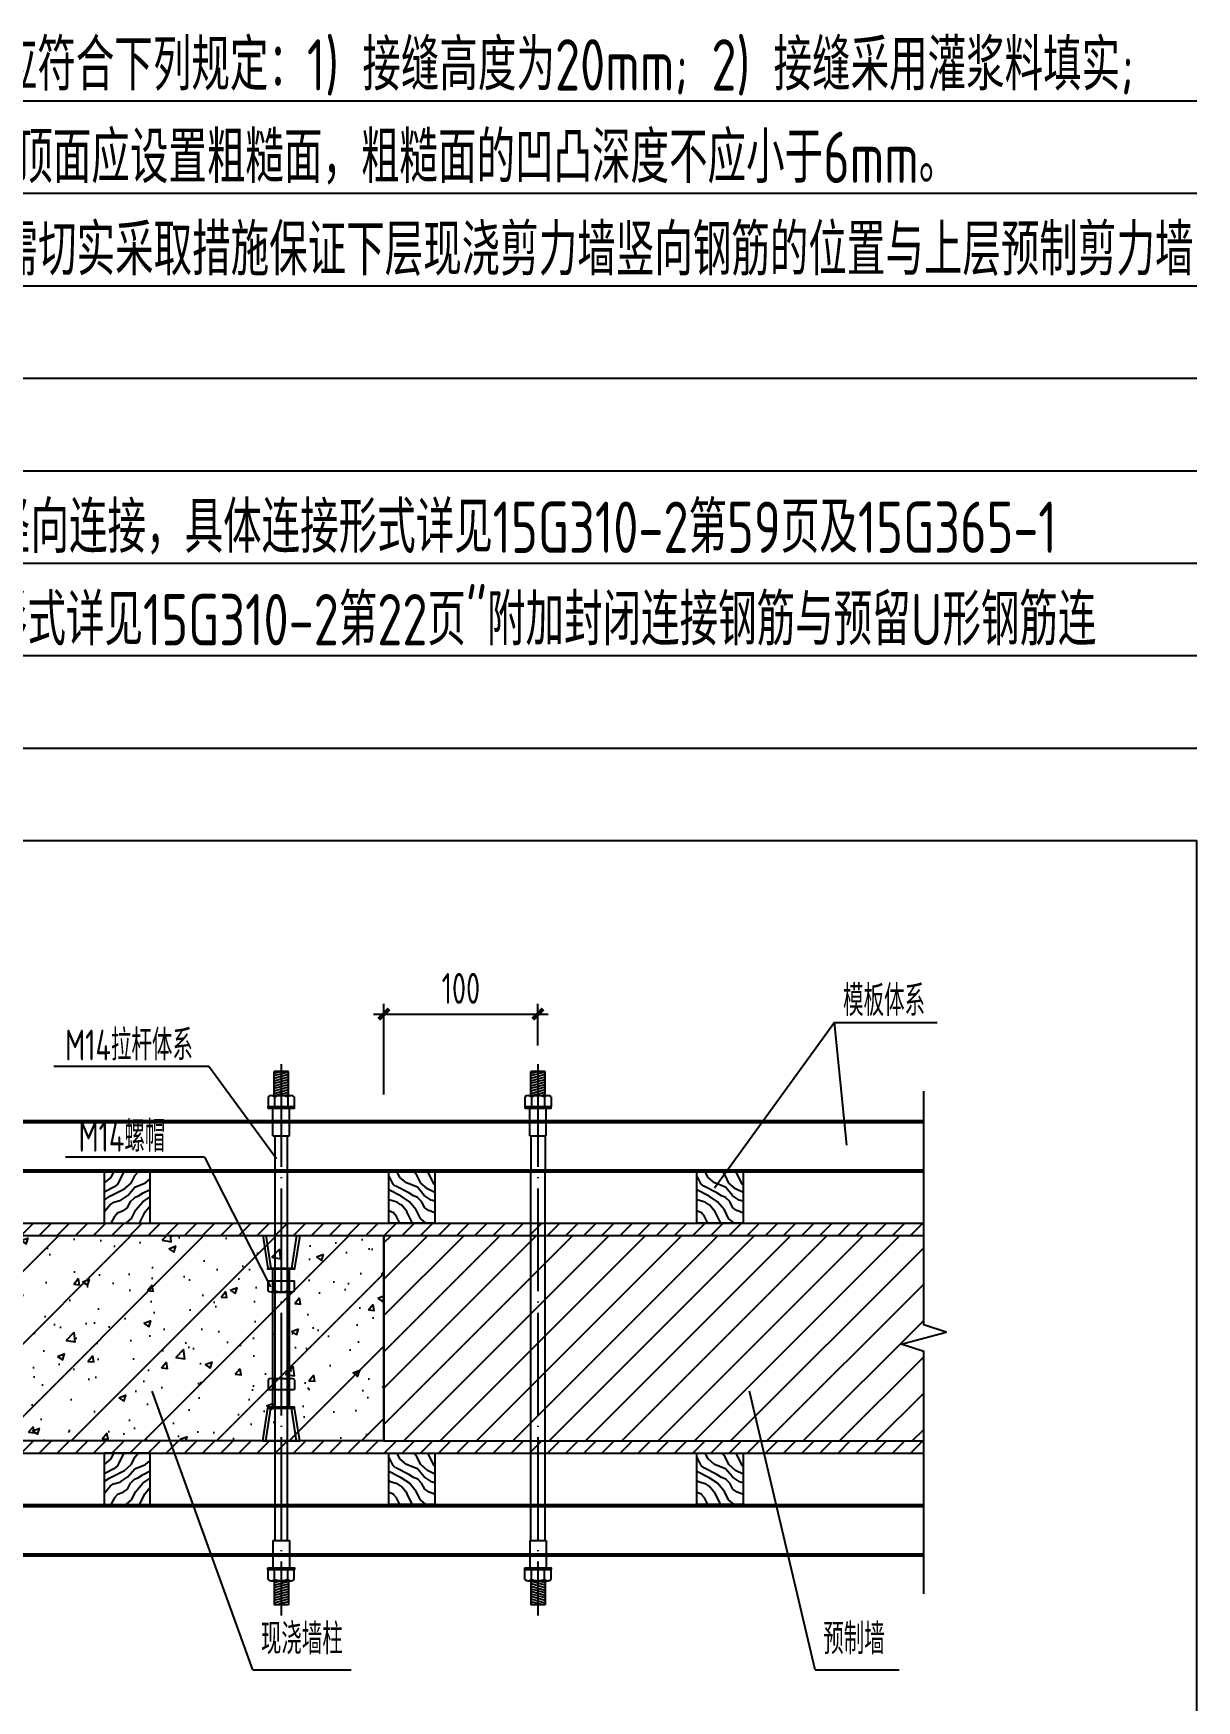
# Model space of a CAD drawing. Extents: x -85320 to 1679916, y -1321939 to 627.
# Drawn here: x 1059954 to 1071281, y -719776 to -703548 of the extents above; entities that cross this region are included whole.
import ezdxf
from ezdxf.enums import TextEntityAlignment as Align

# ---------------------------------------------------------------- set-up
doc = ezdxf.new("R2010")
doc.units = 0
doc.header["$LTSCALE"] = 1000
doc.linetypes.add('DOTE', pattern=[2.42, 2, -0.2, 0.02, -0.2])
for name, color, linetype in [('0S-DETL-HATCH', 252, 'Continuous'), ('0s-symb', 1, 'Continuous'), ('TQ-套筒', 4, 'Continuous'), ('TQ-详图、通用文字', 7, 'Continuous'), ('TQ-轴线', 1, 'DOTE'), ('TQ-钢板', 3, 'Continuous'), ('TQ-预制剪力墙', 2, 'Continuous'), ('TQ-预埋件', 81, 'Continuous'), ('ZMG-隔墙带梁', 171, 'Continuous'), ('中文', 7, 'Continuous'), ('图纸说明', 7, 'Continuous'), ('总说明下划线', 8, 'Continuous')]:
    doc.layers.add(name, color=color, linetype=linetype)
doc.layers.add('DIM', color=3, linetype='Continuous', lineweight=0)
doc.styles.add('sm', font='tssdeng.shx', dxfattribs={"width": 0.7, "height": 550, "bigfont": 'tssdchn.shx'})
doc.styles.add('TSSD_Dimension', font='tssdeng.shx', dxfattribs={"width": 0.7, "bigfont": 'hztxt.shx'})
doc.styles.add('TSSD_Rein', font='Tssdeng.shx', dxfattribs={"width": 0.7, "bigfont": 'hztxt.shx'})
doc.dimstyles.new('TSSD_25_100', dxfattribs={"dimtxt": 300, "dimasz": 100, "dimexe": 250, "dimexo": 250, "dimgap": 100, "dimtad": 1, "dimdec": 0, "dimlfac": 0.25, "dimzin": 0, "dimdsep": 46, "dimtxsty": 'TSSD_Dimension', "dimblk": 'ARCHTICK', "dimcen": 0, "dimclrt": 7, "dimadec": 0, "dimazin": 0, "dimtfac": 1, "dimtdec": 0, "dimtix": 1, "dimtmove": 2, "dimatfit": 3, "dimldrblk": 'ARCHTICK', "dimfxl": 1, "dimtvp": 0.7, "dimtolj": 1, "dimtzin": 0, "dimarcsym": 0})

# ---------------------------------------------------------------- blocks, each defined once
blk = doc.blocks.new('_ArchTick')
at = {"color": 0, "linetype": 'ByBlock', "const_width": 0.4}
blk.add_lwpolyline([(-0.5, -0.5), (0.5, 0.5)], dxfattribs=at)
blk = doc.blocks.new('*D2831')
at = {"layer": 'Defpoints', "color": 0, "transparency": 16777216}
for p in [(11131, 12316), (11131, 11759), (9631, 11282, 0)]:
    blk.add_point(p, dxfattribs=at)
at = {"layer": 'DIM', "color": 0, "lineweight": -2, "transparency": 16777216}
for p, q in [((9631, 11532), (9631, 12416)), ((11131, 12009), (11131, 12416)), ((9531, 12316), (11231, 12316))]:
    blk.add_line(p, q, dxfattribs=at)
at = {"layer": 'DIM', "color": 0, "lineweight": -2, "transparency": 16777216, "xscale": 100, "yscale": 100, "zscale": 100, "rotation": 180}
blk.add_blockref('_ArchTick', (9631, 12316), dxfattribs=at)
at = {"layer": 'DIM', "color": 0, "lineweight": -2, "transparency": 16777216, "xscale": 100, "yscale": 100, "zscale": 100}
blk.add_blockref('_ArchTick', (11131, 12316), dxfattribs=at)
at = {"layer": 'DIM', "color": 7, "transparency": 16777216, "insert": (10381, 12566), "char_height": 300, "attachment_point": 5, "style": 'TSSD_Dimension'}
blk.add_mtext('\\A1;100', dxfattribs=at)
blk = doc.blocks.new('2012073109122024')
at = {"layer": 'TQ-套筒'}
for p, q in [((9.7, 12.8), (0, 12.8)), ((0, 12.8), (0, -12.8)), ((9.7, 6.4), (0, 6.4)), ((11, 9.6), (11, -9.6)), ((9.7, -6.4), (0, -6.4)), ((9.7, -12.8), (0, -12.8))]:
    blk.add_line(p, q, dxfattribs=at)
for centre, radius, start, end in [((6.4, 9.6), 4.62, 316.2169, 43.7831), ((-5.5, 0), 16.5, 337.2795, 22.7205), ((6.4, -9.6), 4.62, 316.2169, 43.7831)]:
    blk.add_arc(centre, radius, start, end, dxfattribs=at)
blk = doc.blocks.new('A$C72E71460')
at = {"layer": '0S-DETL-HATCH'}
h = blk.add_hatch(dxfattribs=at)
h.set_pattern_fill('ARMORED', color=256, scale=100, style=0)
h.set_pattern_definition([(50, (-3180707.74, 1885101.64), (717.26018, -62.752135), [75, -825]), (355, (-3180707.74, 1885101.64), (-138.75133, 752.19213), [60, -660]), (100.4514, (-3180648, 1885096.4), (578.50938, 689.43954), [63.74019, -701.14211]), (46.1842, (-3180707.7, 1885301.6), (1067.24105, -165.51901), [112.5, -1237.5]), (96.6356, (-3180618.8, 1885287.8), (934.6627, 974.11787), [95.6103, -1051.713]), (351.1842, (-3180707.7, 1885301.6), (934.66195, 974.1186), [90, -990]), (21, (-3180607.74, 1885251.64), (596.90705, -402.61889), [75, -825]), (326, (-3180607.74, 1885251.64), (243.31533, 725.15005), [60, -660]), (71.4514, (-3180558, 1885218.1), (840.22263, 322.5305), [63.74019, -701.14211]), (37.5, (-3180707.74, 1885101.64), (12.159855, 332.893854), [0, -652, 0, -670, 0, -662.5]), (7.5, (-3180707.74, 1885101.64), (263.069537, 394.411712), [0, -382, 0, -637, 0, -252.5]), (327.5, (-3180930.74, 1885101.64), (533.822436, -22.554872), [0, -250, 0, -780, 0, -1035]), (317.5, (-3181030.74, 1885101.64), (583.18617, 100.10498), [0, -325, 0, -518, 0, -735]), (45, (-3180707.74, 1885101.64), (-353.55339, 353.55339), [])])
h.paths.add_polyline_path([(4631.2, 10161.8), (9631.2, 10161.8), (9631.2, 8161.8), (4631.2, 8161.8)])
h = blk.add_hatch(dxfattribs=at)
h.set_pattern_fill('ANSI31', color=256, scale=2000, style=0)
h.set_pattern_definition([(45, (-848295.43, -504956), (-176.776695, 176.776695), [])])
h.paths.add_polyline_path([(14887.1, 9291.8), (14887.1, 10161.8), (9631.2, 10161.8), (9631.2, 8161.8), (14887.1, 8161.8), (14887.1, 9031.8), (14667.1, 9101.8), (15107.1, 9221.8)])
at = {"layer": '0s-symb'}
h = blk.add_hatch(dxfattribs=at)
h.set_pattern_fill('ANSI31', color=256, scale=1000, style=0)
h.set_pattern_definition([(45, (-3208594.37, 1877380.99), (-88.3883476, 88.3883476), [])])
h.paths.add_polyline_path([(14887.1, 10161.8), (14887.1, 10281.8), (220, 10281.8), (220, 10161.8)])
h = blk.add_hatch(dxfattribs=at)
h.set_pattern_fill('ANSI31', color=256, scale=1000, style=0)
h.set_pattern_definition([(45, (-3208594.37, 1875260.99), (-88.3883476, 88.3883476), [])])
h.paths.add_polyline_path([(14887.1, 8041.8), (14887.1, 8161.8), (220, 8161.8), (220, 8041.8)])
at = {"layer": 'TQ-钢板'}
h = blk.add_hatch(dxfattribs=at)
h.set_pattern_fill('木纹面1', color=256, scale=100, pattern_type=2)
h.set_pattern_definition([(63.43495, (-37889.2, -6282.37), (400, -2e-08), [92.4274, -354.7862]), (40.6013, (-38152.35, -5936.5), (400, 4e-07), [83.161, -1760.748]), (40.6013, (-37952.35, -5536.5), (400, 4e-07), [83.161, -1760.748]), (40.6013, (-37752.35, -5136.5), (400, -3e-07), [83.161, -1760.748]), (63.43495, (-38092.16, -6338.27), (400, -2e-08), [84.74, -362.4734]), (50.1944, (-38054.26, -6262.48), (400, 2e-08), [44.81, -1517.24]), (50.1944, (-37854.26, -5862.48), (400, 2e-08), [44.81, -1517.24]), (50.1944, (-37654.26, -5462.48), (400, 2e-08), [44.81, -1517.24]), (21.8014, (-38025.57, -6228.05), (400, -5e-07), [57.3742, -1019.6587]), (33.69007, (-37972.3, -6206.74), (400, -2e-07), [50.4363, -670.674]), (63.43495, (-37930.34, -6178.77), (400, -2e-07), [67.1058, -380.1078]), (45, (-37900.32, -6118.75), (400, -2e-14), [54.3564, -1077.0145]), (45, (-37700.32, -5718.75), (400, -2e-14), [54.3564, -1077.0145]), (21.8014, (-37861.89, -6080.31), (400, -5e-07), [43.8474, -1033.1856]), (63.43495, (-38221.78, -6347.5), (400, -2e-07), [143.792, -303.4216]), (50.1944, (-38157.47, -6218.9), (400, 2e-08), [91.471, -1470.579]), (50.1944, (-37957.47, -5818.9), (400, 2e-08), [91.471, -1470.579]), (50.1944, (-37757.47, -5418.9), (400, 2e-08), [91.471, -1470.579]), (33.69007, (-38098.91, -6148.63), (400, -2e-07), [44.8112, -676.299]), (15.9454, (-38061.63, -6123.77), (400, -3e-05), [71.2497, -1384.7723]), (33.69007, (-37993.12, -6104.2), (400, -2e-07), [81.8593, -639.251]), (50.1944, (-37925, -6058.8), (400, 2e-08), [103.947, -1458.103]), (50.1944, (-37725, -5658.8), (400, 2e-08), [103.947, -1458.103]), (50.1944, (-37525, -5258.8), (400, -5e-08), [103.947, -1458.103]), (21.8014, (-37858.46, -5978.94), (400, -5e-07), [114.29, -962.743]), (50.1944, (-38247.87, -6199.7), (400, 2e-08), [104.281, -1457.769]), (50.1944, (-38047.87, -5799.7), (400, 2e-08), [104.281, -1457.769]), (50.1944, (-37847.87, -5399.7), (400, 2e-08), [104.281, -1457.769]), (33.69007, (-38181.11, -6119.6), (400, -2e-07), [96.7615, -624.3488]), (26.56505, (-38100.6, -6065.92), (400, 2e-08), [159.719, -1629.135]), (26.56505, (-37900.6, -5665.92), (400, 2e-08), [159.719, -1629.135]), (40.6013, (-37957.74, -5994.5), (400, 4e-07), [86.386, -1757.523]), (40.6013, (-37757.74, -5594.5), (400, 4e-07), [86.386, -1757.523]), (40.6013, (-37557.74, -5194.5), (400, 4e-07), [86.386, -1757.523]), (33.69007, (-38221.18, -6064.02), (400, -2e-07), [54.7158, -666.3944]), (26.56505, (-38175.65, -6033.67), (400, 2e-07), [143.1615, -1645.693]), (26.56505, (-37975.65, -5633.67), (400, -2e-06), [143.1615, -1645.693]), (40.6013, (-38047.6, -5969.65), (400, 4e-07), [34.016, -1809.892]), (40.6013, (-37847.6, -5569.65), (400, 4e-07), [34.016, -1809.892]), (40.6013, (-37647.6, -5169.65), (400, 4e-07), [34.016, -1809.892])])
h.paths.add_polyline_path([(6906.2, 10281.8), (7356.2, 10281.8), (7356.2, 10781.8), (6906.2, 10781.8)])
h = blk.add_hatch(dxfattribs=at)
h.set_pattern_fill('木纹面1', color=256, scale=100, pattern_type=2)
h.set_pattern_definition([(116.56505, (54923.9, -6282.37), (-400, -2e-08), [92.4274, -354.7862]), (139.3987, (55187.04, -5936.5), (-400, 4e-07), [83.161, -1760.748]), (139.3987, (54987.04, -5536.5), (-400, 4e-07), [83.161, -1760.748]), (139.3987, (54787.04, -5136.5), (-400, -3e-07), [83.161, -1760.748]), (116.56505, (55126.84, -6338.27), (-400, -2e-08), [84.74, -362.4734]), (129.8056, (55088.95, -6262.48), (-400, 2e-08), [44.81, -1517.24]), (129.8056, (54888.95, -5862.48), (-400, 2e-08), [44.81, -1517.24]), (129.8056, (54688.95, -5462.48), (-400, 2e-08), [44.81, -1517.24]), (158.1986, (55060.26, -6228.05), (-400, -5e-07), [57.3742, -1019.6587]), (146.30993, (55007, -6206.74), (-400, -2e-07), [50.4363, -670.674]), (116.56505, (54965.02, -6178.77), (-400, -2e-07), [67.1058, -380.1078]), (135, (54935, -6118.75), (-400, -2e-14), [54.3564, -1077.0145]), (135, (54735, -5718.75), (-400, -2e-14), [54.3564, -1077.0145]), (158.1986, (54896.58, -6080.31), (-400, -5e-07), [43.8474, -1033.1856]), (116.56505, (55256.46, -6347.5), (-400, -2e-07), [143.792, -303.4216]), (129.8056, (55192.16, -6218.9), (-400, 2e-08), [91.471, -1470.579]), (129.8056, (54992.16, -5818.9), (-400, 2e-08), [91.471, -1470.579]), (129.8056, (54792.16, -5418.9), (-400, 2e-08), [91.471, -1470.579]), (146.30993, (55133.6, -6148.63), (-400, -2e-07), [44.8112, -676.299]), (164.0546, (55096.32, -6123.77), (-400, -3e-05), [71.2497, -1384.7723]), (146.30993, (55027.8, -6104.2), (-400, -2e-07), [81.8593, -639.251]), (129.8056, (54959.7, -6058.8), (-400, 2e-08), [103.947, -1458.103]), (129.8056, (54759.7, -5658.8), (-400, 2e-08), [103.947, -1458.103]), (129.8056, (54559.7, -5258.8), (-400, -5e-08), [103.947, -1458.103]), (158.1986, (54893.15, -5978.94), (-400, -5e-07), [114.29, -962.743]), (129.8056, (55282.56, -6199.7), (-400, 2e-08), [104.281, -1457.769]), (129.8056, (55082.56, -5799.7), (-400, 2e-08), [104.281, -1457.769]), (129.8056, (54882.56, -5399.7), (-400, 2e-08), [104.281, -1457.769]), (146.30993, (55215.8, -6119.6), (-400, -2e-07), [96.7615, -624.3488]), (153.43495, (55135.29, -6065.92), (-400, 2e-08), [159.719, -1629.135]), (153.43495, (54935.29, -5665.92), (-400, 2e-08), [159.719, -1629.135]), (139.3987, (54992.43, -5994.5), (-400, 4e-07), [86.386, -1757.523]), (139.3987, (54792.43, -5594.5), (-400, 4e-07), [86.386, -1757.523]), (139.3987, (54592.43, -5194.5), (-400, 4e-07), [86.386, -1757.523]), (146.30993, (55255.87, -6064.02), (-400, -2e-07), [54.7158, -666.3944]), (153.43495, (55210.34, -6033.67), (-400, 2e-07), [143.1615, -1645.693]), (153.43495, (55010.34, -5633.67), (-400, -2e-06), [143.1615, -1645.693]), (139.3987, (55082.3, -5969.65), (-400, 4e-07), [34.016, -1809.892]), (139.3987, (54882.3, -5569.65), (-400, 4e-07), [34.016, -1809.892]), (139.3987, (54682.3, -5169.65), (-400, 4e-07), [34.016, -1809.892])])
h.paths.add_polyline_path([(10128.4, 10281.8), (9678.4, 10281.8), (9678.4, 10781.8), (10128.4, 10781.8)])
h = blk.add_hatch(dxfattribs=at)
h.set_pattern_fill('木纹面1', color=256, scale=100, pattern_type=2)
h.set_pattern_definition([(116.56505, (57923.9, -6282.37), (-400, -2e-08), [92.4274, -354.7862]), (139.3987, (58187.04, -5936.5), (-400, 4e-07), [83.161, -1760.748]), (139.3987, (57987.04, -5536.5), (-400, 4e-07), [83.161, -1760.748]), (139.3987, (57787.04, -5136.5), (-400, -3e-07), [83.161, -1760.748]), (116.56505, (58126.84, -6338.27), (-400, -2e-08), [84.74, -362.4734]), (129.8056, (58088.95, -6262.48), (-400, 2e-08), [44.81, -1517.24]), (129.8056, (57888.95, -5862.48), (-400, 2e-08), [44.81, -1517.24]), (129.8056, (57688.95, -5462.48), (-400, 2e-08), [44.81, -1517.24]), (158.1986, (58060.26, -6228.05), (-400, -5e-07), [57.3742, -1019.6587]), (146.30993, (58007, -6206.74), (-400, -2e-07), [50.4363, -670.674]), (116.56505, (57965.02, -6178.77), (-400, -2e-07), [67.1058, -380.1078]), (135, (57935, -6118.75), (-400, -2e-14), [54.3564, -1077.0145]), (135, (57735, -5718.75), (-400, -2e-14), [54.3564, -1077.0145]), (158.1986, (57896.58, -6080.31), (-400, -5e-07), [43.8474, -1033.1856]), (116.56505, (58256.46, -6347.5), (-400, -2e-07), [143.792, -303.4216]), (129.8056, (58192.16, -6218.9), (-400, 2e-08), [91.471, -1470.579]), (129.8056, (57992.16, -5818.9), (-400, 2e-08), [91.471, -1470.579]), (129.8056, (57792.16, -5418.9), (-400, 2e-08), [91.471, -1470.579]), (146.30993, (58133.6, -6148.63), (-400, -2e-07), [44.8112, -676.299]), (164.0546, (58096.32, -6123.77), (-400, -3e-05), [71.2497, -1384.7723]), (146.30993, (58027.8, -6104.2), (-400, -2e-07), [81.8593, -639.251]), (129.8056, (57959.7, -6058.8), (-400, 2e-08), [103.947, -1458.103]), (129.8056, (57759.7, -5658.8), (-400, 2e-08), [103.947, -1458.103]), (129.8056, (57559.7, -5258.8), (-400, -5e-08), [103.947, -1458.103]), (158.1986, (57893.15, -5978.94), (-400, -5e-07), [114.29, -962.743]), (129.8056, (58282.56, -6199.7), (-400, 2e-08), [104.281, -1457.769]), (129.8056, (58082.56, -5799.7), (-400, 2e-08), [104.281, -1457.769]), (129.8056, (57882.56, -5399.7), (-400, 2e-08), [104.281, -1457.769]), (146.30993, (58215.8, -6119.6), (-400, -2e-07), [96.7615, -624.3488]), (153.43495, (58135.29, -6065.92), (-400, 2e-08), [159.719, -1629.135]), (153.43495, (57935.29, -5665.92), (-400, 2e-08), [159.719, -1629.135]), (139.3987, (57992.43, -5994.5), (-400, 4e-07), [86.386, -1757.523]), (139.3987, (57792.43, -5594.5), (-400, 4e-07), [86.386, -1757.523]), (139.3987, (57592.43, -5194.5), (-400, 4e-07), [86.386, -1757.523]), (146.30993, (58255.87, -6064.02), (-400, -2e-07), [54.7158, -666.3944]), (153.43495, (58210.34, -6033.67), (-400, 2e-07), [143.1615, -1645.693]), (153.43495, (58010.34, -5633.67), (-400, -2e-06), [143.1615, -1645.693]), (139.3987, (58082.3, -5969.65), (-400, 4e-07), [34.016, -1809.892]), (139.3987, (57882.3, -5569.65), (-400, 4e-07), [34.016, -1809.892]), (139.3987, (57682.3, -5169.65), (-400, 4e-07), [34.016, -1809.892])])
h.paths.add_polyline_path([(13128.4, 10281.8), (12678.4, 10281.8), (12678.4, 10781.8), (13128.4, 10781.8)])
h = blk.add_hatch(dxfattribs=at)
h.set_pattern_fill('木纹面1', color=256, scale=100, pattern_type=2)
h.set_pattern_definition([(63.43495, (-37889.2, -9022.37), (400, -2e-08), [92.4274, -354.7862]), (40.6013, (-38152.35, -8676.5), (400, 4e-07), [83.161, -1760.748]), (40.6013, (-37952.35, -8276.5), (400, 4e-07), [83.161, -1760.748]), (40.6013, (-37752.35, -7876.5), (400, -3e-07), [83.161, -1760.748]), (63.43495, (-38092.16, -9078.27), (400, -2e-08), [84.74, -362.4734]), (50.1944, (-38054.26, -9002.48), (400, 2e-08), [44.81, -1517.24]), (50.1944, (-37854.26, -8602.48), (400, 2e-08), [44.81, -1517.24]), (50.1944, (-37654.26, -8202.48), (400, 2e-08), [44.81, -1517.24]), (21.8014, (-38025.57, -8968.05), (400, -5e-07), [57.3742, -1019.6587]), (33.69007, (-37972.3, -8946.74), (400, -2e-07), [50.4363, -670.674]), (63.43495, (-37930.34, -8918.77), (400, -2e-07), [67.1058, -380.1078]), (45, (-37900.32, -8858.75), (400, -2e-14), [54.3564, -1077.0145]), (45, (-37700.32, -8458.75), (400, -2e-14), [54.3564, -1077.0145]), (21.8014, (-37861.89, -8820.31), (400, -5e-07), [43.8474, -1033.1856]), (63.43495, (-38221.78, -9087.5), (400, -2e-07), [143.792, -303.4216]), (50.1944, (-38157.47, -8958.9), (400, 2e-08), [91.471, -1470.579]), (50.1944, (-37957.47, -8558.9), (400, 2e-08), [91.471, -1470.579]), (50.1944, (-37757.47, -8158.9), (400, 2e-08), [91.471, -1470.579]), (33.69007, (-38098.91, -8888.63), (400, -2e-07), [44.8112, -676.299]), (15.9454, (-38061.63, -8863.77), (400, -3e-05), [71.2497, -1384.7723]), (33.69007, (-37993.12, -8844.2), (400, -2e-07), [81.8593, -639.251]), (50.1944, (-37925, -8798.8), (400, 2e-08), [103.947, -1458.103]), (50.1944, (-37725, -8398.8), (400, 2e-08), [103.947, -1458.103]), (50.1944, (-37525, -7998.8), (400, -5e-08), [103.947, -1458.103]), (21.8014, (-37858.46, -8718.94), (400, -5e-07), [114.29, -962.743]), (50.1944, (-38247.87, -8939.7), (400, 2e-08), [104.281, -1457.769]), (50.1944, (-38047.87, -8539.7), (400, 2e-08), [104.281, -1457.769]), (50.1944, (-37847.87, -8139.7), (400, 2e-08), [104.281, -1457.769]), (33.69007, (-38181.11, -8859.6), (400, -2e-07), [96.7615, -624.3488]), (26.56505, (-38100.6, -8805.92), (400, 2e-08), [159.719, -1629.135]), (26.56505, (-37900.6, -8405.92), (400, 2e-08), [159.719, -1629.135]), (40.6013, (-37957.74, -8734.5), (400, 4e-07), [86.386, -1757.523]), (40.6013, (-37757.74, -8334.5), (400, 4e-07), [86.386, -1757.523]), (40.6013, (-37557.74, -7934.5), (400, 4e-07), [86.386, -1757.523]), (33.69007, (-38221.18, -8804.02), (400, -2e-07), [54.7158, -666.3944]), (26.56505, (-38175.65, -8773.67), (400, 2e-07), [143.1615, -1645.693]), (26.56505, (-37975.65, -8373.67), (400, -2e-06), [143.1615, -1645.693]), (40.6013, (-38047.6, -8709.65), (400, 4e-07), [34.016, -1809.892]), (40.6013, (-37847.6, -8309.65), (400, 4e-07), [34.016, -1809.892]), (40.6013, (-37647.6, -7909.65), (400, 4e-07), [34.016, -1809.892])])
h.paths.add_polyline_path([(6906.2, 7541.8), (7356.2, 7541.8), (7356.2, 8041.8), (6906.2, 8041.8)])
h = blk.add_hatch(dxfattribs=at)
h.set_pattern_fill('木纹面1', color=256, scale=100, pattern_type=2)
h.set_pattern_definition([(116.56505, (54923.9, -9022.37), (-400, -2e-08), [92.4274, -354.7862]), (139.3987, (55187.04, -8676.5), (-400, 4e-07), [83.161, -1760.748]), (139.3987, (54987.04, -8276.5), (-400, 4e-07), [83.161, -1760.748]), (139.3987, (54787.04, -7876.5), (-400, -3e-07), [83.161, -1760.748]), (116.56505, (55126.84, -9078.27), (-400, -2e-08), [84.74, -362.4734]), (129.8056, (55088.95, -9002.48), (-400, 2e-08), [44.81, -1517.24]), (129.8056, (54888.95, -8602.48), (-400, 2e-08), [44.81, -1517.24]), (129.8056, (54688.95, -8202.48), (-400, 2e-08), [44.81, -1517.24]), (158.1986, (55060.26, -8968.05), (-400, -5e-07), [57.3742, -1019.6587]), (146.30993, (55007, -8946.74), (-400, -2e-07), [50.4363, -670.674]), (116.56505, (54965.02, -8918.77), (-400, -2e-07), [67.1058, -380.1078]), (135, (54935, -8858.75), (-400, -2e-14), [54.3564, -1077.0145]), (135, (54735, -8458.75), (-400, -2e-14), [54.3564, -1077.0145]), (158.1986, (54896.58, -8820.31), (-400, -5e-07), [43.8474, -1033.1856]), (116.56505, (55256.46, -9087.5), (-400, -2e-07), [143.792, -303.4216]), (129.8056, (55192.16, -8958.9), (-400, 2e-08), [91.471, -1470.579]), (129.8056, (54992.16, -8558.9), (-400, 2e-08), [91.471, -1470.579]), (129.8056, (54792.16, -8158.9), (-400, 2e-08), [91.471, -1470.579]), (146.30993, (55133.6, -8888.63), (-400, -2e-07), [44.8112, -676.299]), (164.0546, (55096.32, -8863.77), (-400, -3e-05), [71.2497, -1384.7723]), (146.30993, (55027.8, -8844.2), (-400, -2e-07), [81.8593, -639.251]), (129.8056, (54959.7, -8798.8), (-400, 2e-08), [103.947, -1458.103]), (129.8056, (54759.7, -8398.8), (-400, 2e-08), [103.947, -1458.103]), (129.8056, (54559.7, -7998.8), (-400, -5e-08), [103.947, -1458.103]), (158.1986, (54893.15, -8718.94), (-400, -5e-07), [114.29, -962.743]), (129.8056, (55282.56, -8939.7), (-400, 2e-08), [104.281, -1457.769]), (129.8056, (55082.56, -8539.7), (-400, 2e-08), [104.281, -1457.769]), (129.8056, (54882.56, -8139.7), (-400, 2e-08), [104.281, -1457.769]), (146.30993, (55215.8, -8859.6), (-400, -2e-07), [96.7615, -624.3488]), (153.43495, (55135.29, -8805.92), (-400, 2e-08), [159.719, -1629.135]), (153.43495, (54935.29, -8405.92), (-400, 2e-08), [159.719, -1629.135]), (139.3987, (54992.43, -8734.5), (-400, 4e-07), [86.386, -1757.523]), (139.3987, (54792.43, -8334.5), (-400, 4e-07), [86.386, -1757.523]), (139.3987, (54592.43, -7934.5), (-400, 4e-07), [86.386, -1757.523]), (146.30993, (55255.87, -8804.02), (-400, -2e-07), [54.7158, -666.3944]), (153.43495, (55210.34, -8773.67), (-400, 2e-07), [143.1615, -1645.693]), (153.43495, (55010.34, -8373.67), (-400, -2e-06), [143.1615, -1645.693]), (139.3987, (55082.3, -8709.65), (-400, 4e-07), [34.016, -1809.892]), (139.3987, (54882.3, -8309.65), (-400, 4e-07), [34.016, -1809.892]), (139.3987, (54682.3, -7909.65), (-400, 4e-07), [34.016, -1809.892])])
h.paths.add_polyline_path([(10128.4, 7541.8), (9678.4, 7541.8), (9678.4, 8041.8), (10128.4, 8041.8)])
h = blk.add_hatch(dxfattribs=at)
h.set_pattern_fill('木纹面1', color=256, scale=100, pattern_type=2)
h.set_pattern_definition([(116.56505, (57923.9, -9022.37), (-400, -2e-08), [92.4274, -354.7862]), (139.3987, (58187.04, -8676.5), (-400, 4e-07), [83.161, -1760.748]), (139.3987, (57987.04, -8276.5), (-400, 4e-07), [83.161, -1760.748]), (139.3987, (57787.04, -7876.5), (-400, -3e-07), [83.161, -1760.748]), (116.56505, (58126.84, -9078.27), (-400, -2e-08), [84.74, -362.4734]), (129.8056, (58088.95, -9002.48), (-400, 2e-08), [44.81, -1517.24]), (129.8056, (57888.95, -8602.48), (-400, 2e-08), [44.81, -1517.24]), (129.8056, (57688.95, -8202.48), (-400, 2e-08), [44.81, -1517.24]), (158.1986, (58060.26, -8968.05), (-400, -5e-07), [57.3742, -1019.6587]), (146.30993, (58007, -8946.74), (-400, -2e-07), [50.4363, -670.674]), (116.56505, (57965.02, -8918.77), (-400, -2e-07), [67.1058, -380.1078]), (135, (57935, -8858.75), (-400, -2e-14), [54.3564, -1077.0145]), (135, (57735, -8458.75), (-400, -2e-14), [54.3564, -1077.0145]), (158.1986, (57896.58, -8820.31), (-400, -5e-07), [43.8474, -1033.1856]), (116.56505, (58256.46, -9087.5), (-400, -2e-07), [143.792, -303.4216]), (129.8056, (58192.16, -8958.9), (-400, 2e-08), [91.471, -1470.579]), (129.8056, (57992.16, -8558.9), (-400, 2e-08), [91.471, -1470.579]), (129.8056, (57792.16, -8158.9), (-400, 2e-08), [91.471, -1470.579]), (146.30993, (58133.6, -8888.63), (-400, -2e-07), [44.8112, -676.299]), (164.0546, (58096.32, -8863.77), (-400, -3e-05), [71.2497, -1384.7723]), (146.30993, (58027.8, -8844.2), (-400, -2e-07), [81.8593, -639.251]), (129.8056, (57959.7, -8798.8), (-400, 2e-08), [103.947, -1458.103]), (129.8056, (57759.7, -8398.8), (-400, 2e-08), [103.947, -1458.103]), (129.8056, (57559.7, -7998.8), (-400, -5e-08), [103.947, -1458.103]), (158.1986, (57893.15, -8718.94), (-400, -5e-07), [114.29, -962.743]), (129.8056, (58282.56, -8939.7), (-400, 2e-08), [104.281, -1457.769]), (129.8056, (58082.56, -8539.7), (-400, 2e-08), [104.281, -1457.769]), (129.8056, (57882.56, -8139.7), (-400, 2e-08), [104.281, -1457.769]), (146.30993, (58215.8, -8859.6), (-400, -2e-07), [96.7615, -624.3488]), (153.43495, (58135.29, -8805.92), (-400, 2e-08), [159.719, -1629.135]), (153.43495, (57935.29, -8405.92), (-400, 2e-08), [159.719, -1629.135]), (139.3987, (57992.43, -8734.5), (-400, 4e-07), [86.386, -1757.523]), (139.3987, (57792.43, -8334.5), (-400, 4e-07), [86.386, -1757.523]), (139.3987, (57592.43, -7934.5), (-400, 4e-07), [86.386, -1757.523]), (146.30993, (58255.87, -8804.02), (-400, -2e-07), [54.7158, -666.3944]), (153.43495, (58210.34, -8773.67), (-400, 2e-07), [143.1615, -1645.693]), (153.43495, (58010.34, -8373.67), (-400, -2e-06), [143.1615, -1645.693]), (139.3987, (58082.3, -8709.65), (-400, 4e-07), [34.016, -1809.892]), (139.3987, (57882.3, -8309.65), (-400, 4e-07), [34.016, -1809.892]), (139.3987, (57682.3, -7909.65), (-400, 4e-07), [34.016, -1809.892])])
h.paths.add_polyline_path([(13128.4, 7541.8), (12678.4, 7541.8), (12678.4, 8041.8), (13128.4, 8041.8)])
at = {"layer": 'TQ-预埋件'}
h = blk.add_hatch(dxfattribs=at)
h.set_pattern_fill('ANSI31', color=256, scale=15, angle=150)
h.set_pattern_definition([(195, (302486.54, -671990.365), (6.1631285, -23.00110874), [])])
h.paths.add_polyline_path([(8701.2, 11758.6), (8561.2, 11758.6), (8561.2, 11522.1), (8701.2, 11522.1)])
h = blk.add_hatch(dxfattribs=at)
h.set_pattern_fill('ANSI31', color=256, scale=15, angle=150)
h.set_pattern_definition([(195, (304986.54, -671990.368), (6.1631285, -23.00110874), [])])
h.paths.add_polyline_path([(11201.2, 11758.6), (11061.2, 11758.6), (11061.2, 11522.1), (11201.2, 11522.1)])
h = blk.add_hatch(dxfattribs=at)
h.set_pattern_fill('ANSI31', color=256, scale=15, angle=150)
h.set_pattern_definition([(195, (302486.54, -677885.676), (6.1631285, -23.00110874), [])])
h.paths.add_polyline_path([(8701.2, 6565), (8561.2, 6565), (8561.2, 6801.5), (8701.2, 6801.5)])
h = blk.add_hatch(dxfattribs=at)
h.set_pattern_fill('ANSI31', color=256, scale=15, angle=150)
h.set_pattern_definition([(165, (304986.54, 690314.01), (6.1631285, 23.00110874), [])])
h.paths.add_polyline_path([(11201.2, 6565), (11061.2, 6565), (11061.2, 6801.5), (11201.2, 6801.5)])
at = {"layer": '0s-symb', "color": 7, "elevation": 0}
blk.add_lwpolyline([(14887.1, 6674.1), (14887.1, 9031.8), (14667.1, 9101.8), (15107.1, 9221.8), (14887.1, 9291.8), (14887.1, 11566.5)], dxfattribs=at)
at = {"layer": 'TQ-详图、通用文字'}
for p, q in [((14018.6, 12235.5, 0), (12851.2, 10621.2, 0)), ((14139.4, 11041.6, 0), (14018.6, 12235.5, 0)), ((14018.6, 12235.5, 0), (15019.8, 12235.5, 0)), ((6417.8, 11808.1, 0), (7926.3, 11808.1, 0)), ((7926.3, 11808.1, 0), (8585.6, 10908.9, 0)), ((7885.9, 10924.7, 0), (6529.8, 10924.7, 0)), ((7885.9, 10924.7, 0), (8526.9, 9660.5, 0)), ((8354.3, 5933.6, 0), (7375.1, 8645.4, 0)), ((13830, 5933.6, 0), (13191.7, 8645.4, 0)), ((8354.3, 5933.6, 0), (9312.4, 5933.6, 0)), ((13830, 5933.6, 0), (14649.6, 5933.6, 0))]:
    blk.add_line(p, q, dxfattribs=at)
at = {"layer": 'TQ-轴线', "ltscale": 0.5}
for p, q in [((8631.2, 11829, 0), (8631.2, 6462.8, 0)), ((8631.2, 11829, 0), (8631.2, 6462.8, 0)), ((11131.2, 11829, 0), (11131.2, 6462.8, 0))]:
    blk.add_line(p, q, dxfattribs=at)
at = {"layer": 'TQ-钢板', "color": 7}
for p, q in [((220, 11281.8, 0), (14887.1, 11281.8, 0)), ((220, 11261.8, 0), (14887.1, 11261.8, 0)), ((220, 10801.8, 0), (14887.1, 10801.8, 0)), ((220, 10781.8, 0), (14887.1, 10781.8, 0)), ((220, 7541.8, 0), (14887.1, 7541.8, 0)), ((220, 7521.8, 0), (14887.1, 7521.8, 0)), ((220, 7061.8, 0), (14887.1, 7061.8, 0)), ((220, 7041.8, 0), (14887.1, 7041.8, 0))]:
    blk.add_line(p, q, dxfattribs=at)
at = {"layer": 'TQ-钢板'}
for p, q in [((220, 10281.8, 0), (14887.1, 10281.8, 0)), ((220, 8041.8, 0), (14887.1, 8041.8, 0))]:
    blk.add_line(p, q, dxfattribs=at)
at = {"layer": 'TQ-钢板', "color": 7, "elevation": 0}
for points in [[(220, 11281.8), (14887.1, 11281.8)], [(220, 10781.8), (14887.1, 10781.8)], [(220, 7541.8), (14887.1, 7541.8)], [(220, 7041.8), (14887.1, 7041.8)]]:
    blk.add_lwpolyline(points, dxfattribs=at)
at = {"layer": 'TQ-钢板', "elevation": 0}
for points in [[(6906.2, 10281.8), (7356.2, 10281.8), (7356.2, 10781.8), (6906.2, 10781.8)], [(10128.4, 10281.8), (9678.4, 10281.8), (9678.4, 10781.8), (10128.4, 10781.8)], [(13128.4, 10281.8), (12678.4, 10281.8), (12678.4, 10781.8), (13128.4, 10781.8)], [(6906.2, 7541.8), (7356.2, 7541.8), (7356.2, 8041.8), (6906.2, 8041.8)], [(10128.4, 7541.8), (9678.4, 7541.8), (9678.4, 8041.8), (10128.4, 8041.8)], [(13128.4, 7541.8), (12678.4, 7541.8), (12678.4, 8041.8), (13128.4, 8041.8)]]:
    blk.add_lwpolyline(points, close=True, dxfattribs=at)
at = {"layer": 'TQ-预制剪力墙'}
for p, q in [((9631.2, 10161.8, 0), (14887.1, 10161.8, 0)), ((9631.2, 8161.8, 0), (9631.2, 10161.8, 0)), ((9631.2, 8161.8, 0), (14887.1, 8161.8, 0))]:
    blk.add_line(p, q, dxfattribs=at)
at = {"layer": 'TQ-预埋件'}
for p, q in [((8561.2, 11522.1, 0), (8561.2, 11758.6, 0)), ((8701.2, 11758.6, 0), (8561.2, 11758.6, 0)), ((8701.2, 11522.1, 0), (8701.2, 11758.6, 0)), ((11061.2, 11522.1, 0), (11061.2, 11758.6, 0)), ((11201.2, 11758.6, 0), (11061.2, 11758.6, 0)), ((11201.2, 11522.1, 0), (11201.2, 11758.6, 0)), ((8535.4, 11522.1, 0), (8727.1, 11522.1, 0)), ((11035.4, 11522.1, 0), (11227.1, 11522.1, 0)), ((8503.5, 11509.3, 0), (8503.5, 11412.1, 0)), ((8503.5, 11412.1, 0), (8759, 11412.1, 0)), ((8551.2, 11131.8, 0), (8551.2, 11412.1, 0)), ((8567.4, 11509.3, 0), (8567.4, 11412.1, 0)), ((8695.1, 11509.3, 0), (8695.1, 11412.1, 0)), ((8711.2, 11131.8, 0), (8711.2, 11412.1, 0)), ((8759, 11509.3, 0), (8759, 11412.1, 0)), ((11003.5, 11509.3, 0), (11003.5, 11412.1, 0)), ((11003.5, 11412.1, 0), (11259, 11412.1, 0)), ((11051.2, 11131.8, 0), (11051.2, 11412.1, 0)), ((11067.4, 11509.3, 0), (11067.4, 11412.1, 0)), ((11195.1, 11509.3, 0), (11195.1, 11412.1, 0)), ((11211.2, 11131.8, 0), (11211.2, 11412.1, 0)), ((11259, 11509.3, 0), (11259, 11412.1, 0)), ((8551.2, 11131.8, 0), (8711.2, 11131.8, 0)), ((8571.2, 10781.8, 0), (8571.2, 11131.8, 0)), ((8691.2, 10781.8, 0), (8691.2, 11131.8, 0)), ((11051.2, 11131.8, 0), (11211.2, 11131.8, 0)), ((11061.2, 11131.8, 0), (11061.2, 10781.8, 0)), ((11201.2, 11131.8, 0), (11201.2, 10781.8, 0)), ((8571.2, 7541.8), (8571.2, 10781.8, 0)), ((8691.2, 7541.8), (8691.2, 10781.8, 0)), ((11061.2, 7191.8, 0), (11061.2, 10781.8, 0)), ((11201.2, 7191.8, 0), (11201.2, 10781.8, 0)), ((8571.2, 7191.8, 0), (8571.2, 7541.8)), ((8691.2, 7191.8, 0), (8691.2, 7541.8)), ((8551.2, 7191.8, 0), (8711.2, 7191.8, 0)), ((8551.2, 7191.8, 0), (8551.2, 6911.5, 0)), ((8711.2, 7191.8, 0), (8711.2, 6911.5, 0)), ((11051.2, 7191.8, 0), (11211.2, 7191.8, 0)), ((11051.2, 7191.8, 0), (11051.2, 6911.5, 0)), ((11211.2, 7191.8, 0), (11211.2, 6911.5, 0)), ((8503.5, 6814.4, 0), (8503.5, 6911.5, 0)), ((8503.5, 6911.5, 0), (8759, 6911.5, 0)), ((8567.4, 6814.4, 0), (8567.4, 6911.5, 0)), ((8695.1, 6814.4, 0), (8695.1, 6911.5, 0)), ((8759, 6814.4, 0), (8759, 6911.5, 0)), ((11003.5, 6814.4, 0), (11003.5, 6911.5, 0)), ((11003.5, 6911.5, 0), (11259, 6911.5, 0)), ((11067.4, 6814.4, 0), (11067.4, 6911.5, 0)), ((11195.1, 6814.4, 0), (11195.1, 6911.5, 0)), ((11259, 6814.4, 0), (11259, 6911.5, 0)), ((8535.4, 6801.5, 0), (8727.1, 6801.5, 0)), ((8561.2, 6801.5, 0), (8561.2, 6565, 0)), ((8701.2, 6801.5, 0), (8701.2, 6565, 0)), ((11035.4, 6801.5, 0), (11227.1, 6801.5, 0)), ((11061.2, 6801.5, 0), (11061.2, 6565, 0)), ((11201.2, 6801.5, 0), (11201.2, 6565, 0)), ((8701.2, 6565, 0), (8561.2, 6565, 0)), ((11201.2, 6565, 0), (11061.2, 6565, 0))]:
    blk.add_line(p, q, dxfattribs=at)
at = {"layer": 'TQ-预埋件', "color": 3}
for p, q in [((8451.2, 10161.8, 0), (8811.2, 10161.8, 0)), ((8451.2, 10161.8, 0), (8501.2, 9841.8, 0)), ((8481.6, 10161.8, 0), (8531.6, 9841.8, 0)), ((8780.9, 10161.8, 0), (8730.9, 9841.8, 0)), ((8811.2, 10161.8, 0), (8761.2, 9841.8, 0)), ((8501.2, 9841.8, 0), (8544.6, 9841.8, 0)), ((8551.2, 8491.8, 0), (8551.2, 9831.8, 0)), ((8711.2, 8491.8, 0), (8711.2, 9831.8, 0)), ((8717.8, 9841.8, 0), (8761.2, 9841.8, 0)), ((8451.2, 8161.8, 0), (8501.2, 8481.8, 0)), ((8481.6, 8161.8, 0), (8531.6, 8481.8, 0)), ((8501.2, 8481.8, 0), (8544.6, 8481.8, 0)), ((8561.2, 8481.8, 0), (8701.2, 8481.8, 0)), ((8717.8, 8481.8, 0), (8761.2, 8481.8, 0)), ((8780.9, 8161.8, 0), (8730.9, 8481.8, 0)), ((8811.2, 8161.8, 0), (8761.2, 8481.8, 0)), ((8451.2, 8161.8, 0), (8811.2, 8161.8, 0))]:
    blk.add_line(p, q, dxfattribs=at)
at = {"layer": 'TQ-预埋件', "elevation": 0}
for points in [[(8502.3, 11398.8), (8760.2, 11398.8), (8760.2, 11412.1), (8502.3, 11412.1)], [(11002.3, 11398.8), (11260.2, 11398.8), (11260.2, 11412.1), (11002.3, 11412.1)], [(8502.3, 6924.9), (8760.2, 6924.9), (8760.2, 6911.5), (8502.3, 6911.5)], [(11002.3, 6924.9), (11260.2, 6924.9), (11260.2, 6911.5), (11002.3, 6911.5)]]:
    blk.add_lwpolyline(points, close=True, dxfattribs=at)
at = {"layer": 'TQ-预埋件', "color": 3, "elevation": 0}
blk.add_lwpolyline([(8761.2, 9841.8), (8761.2, 9831.8), (8501.2, 9831.8), (8501.2, 9841.8)], close=True, dxfattribs=at)
blk.add_lwpolyline([(8544.6, 8481.8), (8761.2, 8481.8), (8761.2, 8491.8), (8501.2, 8491.8), (8501.2, 8481.8), (8544.6, 8481.8)], dxfattribs=at)
at = {"layer": 'TQ-预埋件'}
for centre, radius, start, end in [((8535.4, 11476, 0), 46.2, 46.21686, 133.78314), ((8631.2, 11356.7, 0), 165.4, 67.27953, 112.72047), ((8727.1, 11476, 0), 46.2, 46.21686, 133.78314), ((11035.4, 11476, 0), 46.2, 46.21686, 133.78314), ((11131.2, 11356.7, 0), 165.4, 67.27953, 112.72047), ((11227.1, 11476, 0), 46.2, 46.21686, 133.78314), ((8535.4, 6847.7, 0), 46.2, 226.21686, 313.78314), ((8631.2, 6966.9, 0), 165.4, 247.27953, 292.72047), ((8727.1, 6847.7, 0), 46.2, 226.21686, 313.78314), ((11035.4, 6847.7, 0), 46.2, 226.21686, 313.78314), ((11131.2, 6966.9, 0), 165.4, 247.27953, 292.72047), ((11227.1, 6847.7, 0), 46.2, 226.21686, 313.78314)]:
    blk.add_arc(centre, radius, start, end, dxfattribs=at)
at = {"layer": 'ZMG-隔墙带梁', "elevation": 0}
blk.add_lwpolyline([(4631.2, 10161.8), (9631.2, 10161.8), (9631.2, 8161.8), (4631.2, 8161.8)], close=True, dxfattribs=at)
at = {"yscale": 10, "zscale": 10, "rotation": 90}
for p, xscale in [((8631.2, 9719.5, 0), -10), ((8631.2, 8660.6, 0), 10)]:
    blk.add_blockref('2012073109122024', p, dxfattribs=dict(at, xscale=xscale))
at = {"layer": 'TQ-详图、通用文字', "color": 7, "style": 'sm', "width": 0.7}
blk.add_text('模板体系', height=300, dxfattribs=at).set_placement((14900.4, 12297.2, 0), align=Align.RIGHT)
for s, p in [('M14拉杆体系', (6527.2, 11864.9, 0)), ('M14螺帽', (6658.1, 10976.2, 0))]:
    blk.add_text(s, height=300, dxfattribs=at).set_placement(p)
for s, p in [('现浇墙柱', (8433.4, 5995.3, 0)), ('预制墙', (13909.1, 5995.3, 0))]:
    blk.add_text(s, height=300, dxfattribs=at).set_placement(p, align=Align.BOTTOM_LEFT)
at = {"layer": 'DIM'}
dim = blk.add_linear_dim(base=(11131.2, 12315.7, 0), p1=(9631.2, 11281.8, 0), p2=(11131.2, 11758.6, 0), text='100', dimstyle='TSSD_25_100', dxfattribs=at)
dim.commit()
dim.dimension.update_dxf_attribs({"geometry": '*D2831', "text_midpoint": (10381.2, 12565.7, 0)})

msp = doc.modelspace()

# ---------------------------------------------------------------- linework, layer by layer
at = {"layer": '总说明下划线', "color": 9}
for p, q in [((1051281.408, -704204.339), (1071281.408, -704204.339)), ((1051281.408, -705104.339), (1071281.408, -705104.339)), ((1051281.408, -706004.339), (1071281.408, -706004.339)), ((1051281.408, -706904.339), (1071281.408, -706904.339)), ((1051281.408, -707804.339), (1071281.408, -707804.339)), ((1051281.408, -708704.339), (1071281.408, -708704.339)), ((1051281.408, -709604.339), (1071281.408, -709604.339)), ((1051281.408, -710504.339), (1071281.408, -710504.339)), ((1051281.408, -711404.339), (1071281.408, -711404.339)), ((1071281.408, -725804.339), (1071281.408, -711404.339))]:
    msp.add_line(p, q, dxfattribs=at)

# ---------------------------------------------------------------- block references
at = {"layer": '图纸说明'}
msp.add_blockref('A$C72E71460', (1053736.387, -725409.294, 0), dxfattribs=at)

# ---------------------------------------------------------------- texts
at = {"layer": '中文', "color": 4, "linetype": 'Continuous', "style": 'TSSD_Rein', "width": 0.75}
for s, p in [('6.2 预制剪力墙底部接缝宜设置在楼面标高处，并应符合下列规定：1) 接缝高度为20mm; 2) 接缝采用灌浆料填实; ', (1051281.418, -704104.339)), ('3) 接缝处后浇混凝土上表面或相邻下层现浇剪力墙顶面应设置粗糙面，粗糙面的凹凸深度不应小于6mm。', (1051281.418, -705004.339)), ('6.3 预制剪力墙相邻下层为现浇剪力墙时，施工时需切实采取措施保证下层现浇剪力墙竖向钢筋的位置与上层预制剪力墙', (1051281.418, -705904.339)), ('6.4.1 预制剪力墙上下两层墙体依靠灌浆套筒进行竖向连接，具体连接形式详见15G310-2第59页及15G365-1', (1051281.418, -708604.339)), ('第232页。侧边甩出箍筋与后浇段相连，具体连接形式详见15G310-2第22页"附加封闭连接钢筋与预留U形钢筋连', (1051281.418, -709504.339))]:
    msp.add_text(s, height=500, dxfattribs=at).set_placement(p)

doc.saveas('drawing.dxf')
